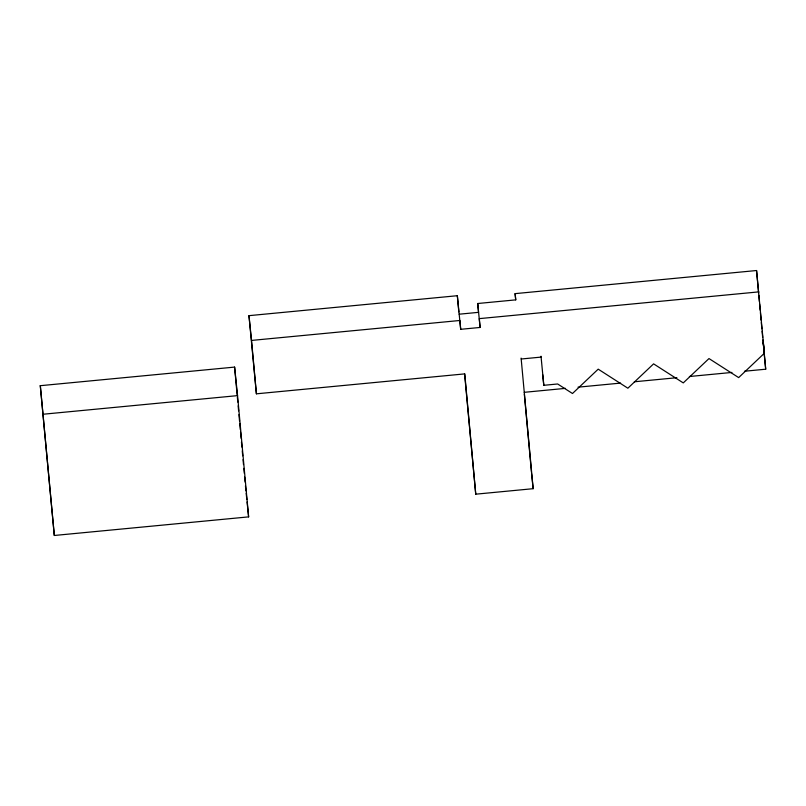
<?xml version="1.0" encoding="UTF-8"?>
<svg xmlns="http://www.w3.org/2000/svg" width="806" height="806" viewBox="0 0 806 806"><rect width="100%" height="100%" fill="white"/><g stroke="black" fill="none" stroke-linecap="round" stroke-linejoin="round"><path stroke-width="1.21" d="M459.138 314.199L478.532 312.345L477.726 303.509L515.739 299.872L515.094 293.636L756.562 270.524L764.37 353.25L738.659 377.601L708.988 358.559L683.266 382.9L653.595 363.859L627.874 388.21L598.203 369.158L572.492 393.509L557.651 383.978L543.798 385.308L542.7 374.629M521.109 358.096L533.149 488.688L475.742 494.179L464.76 373.883L256.409 393.822L248.973 315.66L457.334 295.711L460.7 329.311L480.094 327.458L479.288 318.632L758.768 291.883M248.973 315.66L251.532 340.424L459.894 320.486L460.7 329.311M40.3 385.691L234.606 367.093L237.558 395.625L248.621 516.878L54.314 535.476L40.3 385.691L54.314 535.476M521.321 358.992L541.229 357.088M43.252 414.224L237.558 395.625M524.232 392.32L565.52 388.361M578.033 387.172L620.57 383.102M634.332 381.782L676.869 377.712M689.382 376.513L731.919 372.443M744.432 371.244L765.7 369.208L763.272 342.58L764.37 353.25M765.7 369.208L763.695 348.615M515.094 293.636L515.739 299.872M531.587 473.575L533.149 488.688M477.726 303.509L480.094 327.458M475.742 494.179L464.578 373.803M245.931 490.824L245.447 485.847M246.183 493.312L246.827 499.508M247.079 501.987L248.621 516.878M756.562 270.524L758.607 292.84M758.829 295.318L759.393 301.515M759.625 303.993L760.189 310.189M760.411 312.668L761.086 320.103M761.317 322.581L761.882 328.788M762.113 331.266L762.678 337.462M762.899 339.941L763.463 346.137M541.017 356.222L543.798 385.308M524.333 394.084L531.476 472.326M457.334 295.711L458.805 311.862M251.532 340.424L256.409 393.822M234.606 367.093L237.115 394.597M237.347 397.096L237.8 402.093M238.143 405.851L238.606 410.848M238.949 414.596L239.513 420.843M239.745 423.351L240.309 429.598M240.541 432.097L241.115 438.343M241.457 442.101L241.911 447.098M242.253 450.846L242.707 455.843M243.049 459.601L243.503 464.599M243.845 468.346L244.309 473.344M244.651 477.102L245.105 482.099"/></g></svg>
